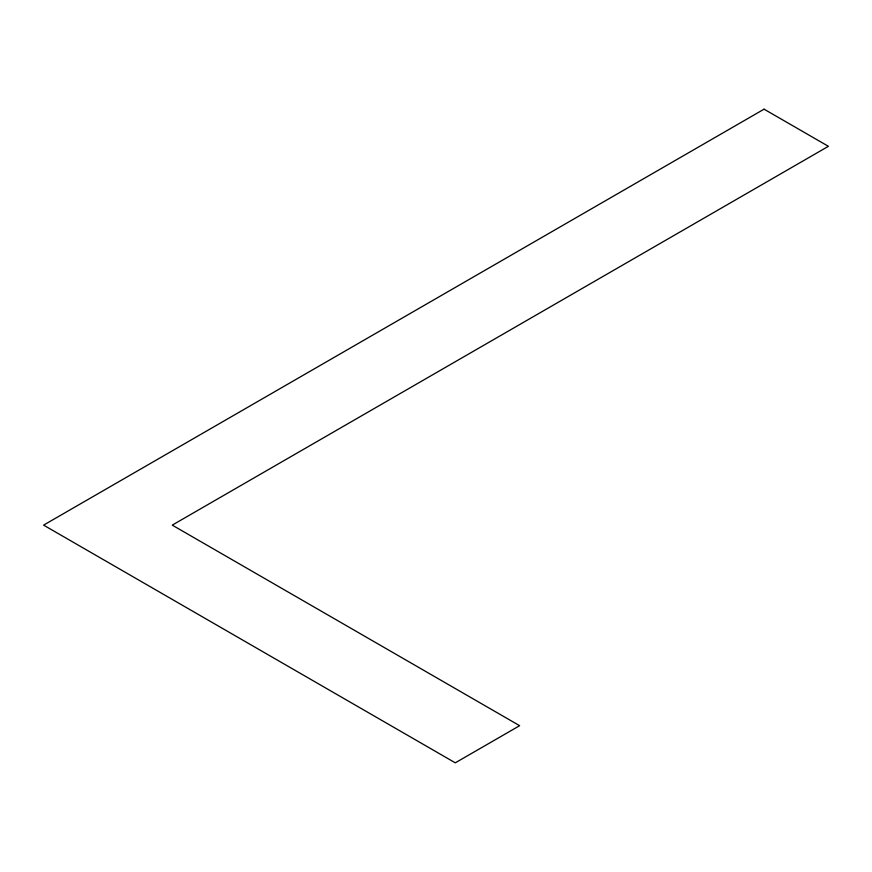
<?xml version="1.0" encoding="UTF-8"?>
<svg xmlns="http://www.w3.org/2000/svg" width="872" height="872" viewBox="0 0 872 872"><rect width="100%" height="100%" fill="white"/><g stroke="black" fill="none" stroke-linecap="round" stroke-linejoin="round"><path stroke-width="1.31" d="M764.068 109.174L43.6 525.129L455.293 762.826L519.625 725.689L172.253 525.129L828.4 146.311L764.068 109.174"/></g></svg>
